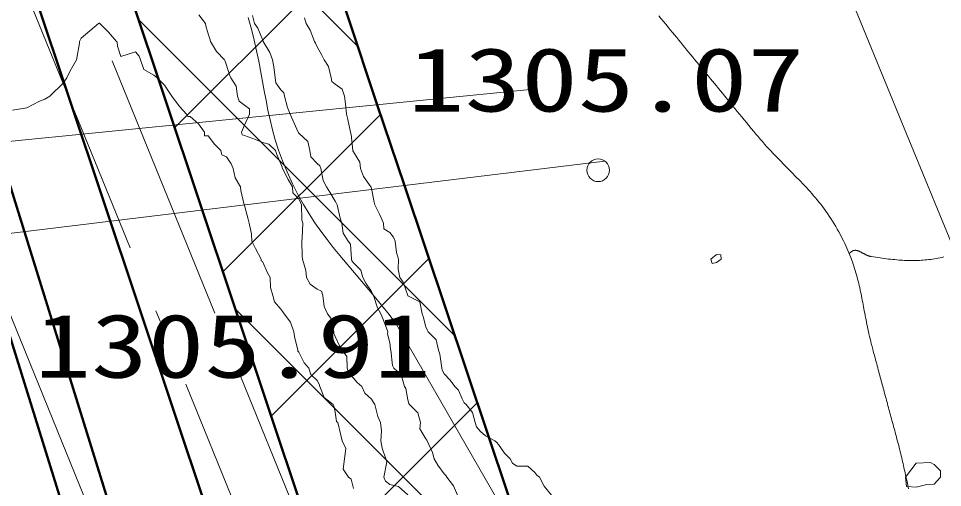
# Model space of a CAD drawing. Units: millimetres at full size, sheet at 1:500; details may follow other scales. Extents: x -209175 to 420500, y 0 to 351151.
# Drawn here: x 84020 to 94203, y 99216 to 104385 of the extents above; entities that cross this region are included whole.
import ezdxf
from ezdxf.enums import TextEntityAlignment as Align

# ---------------------------------------------------------------- set-up
doc = ezdxf.new("R2010")
doc.units = ezdxf.units.MM
doc.header["$LTSCALE"] = 500
doc.linetypes.add('USER1', pattern=[9.25, 6, -1.5, 0.25, -1.5])
doc.linetypes.add('USER3', pattern=[7.5, 6, -1.5])
for name, color, linetype, lineweight in [('D-BGD', 7, 'Continuous', 13), ('D-BGD-LWCN', 8, 'Continuous', 13), ('D-BGD-TXT', 7, 'Continuous', 13), ('D-BMK', 2, 'USER1', 13), ('D-BMK-HTXT', 7, 'Continuous', 13), ('D-BYP-STR2', 4, 'Continuous', 13), ('D-BYP-STR3', 3, 'Continuous', 13), ('D-BYP-STR4', 1, 'Continuous', 50), ('D-STR', 1, 'Continuous', 13), ('サーフェス_コンタ作成', 33, 'Continuous', 13)]:
    doc.layers.add(name, color=color, linetype=linetype, lineweight=lineweight)
doc.styles.add('ＭＳ ゴシック', font='')
doc.styles.get('ＭＳ ゴシック').set_extended_font_data('MS Gothic')

msp = doc.modelspace()

# ---------------------------------------------------------------- linework, layer by layer
at = {"layer": 'D-BGD'}
msp.add_circle((90408.7, 102712.9), 125, dxfattribs=at)
at = {"layer": 'D-BGD-LWCN'}
msp.add_lwpolyline([(94219.3, 101757.8), (94198, 101753), (94176.9, 101748.5), (94155.9, 101744.4), (94135, 101740.5), (94114.2, 101737), (94093.5, 101733.8), (94072.9, 101730.9), (94052.3, 101728.3), (94031.8, 101726), (94011.4, 101724), (93990.9, 101722.3), (93970.5, 101720.8), (93950, 101719.7), (93929.5, 101718.8), (93909, 101718.1), (93888.4, 101717.7), (93867.7, 101717.6), (93847, 101717.8), (93826.2, 101718.1), (93805.2, 101718.7), (93784.1, 101719.6), (93762.9, 101720.7), (93741.5, 101722), (93719.9, 101723.5), (93698.1, 101725.3), (93676.2, 101727.3), (93654, 101729.4), (93631.5, 101731.8), (93608.9, 101734.4), (93585.9, 101737.1), (93562.7, 101740.1), (93539.2, 101743.2), (93515.4, 101746.5), (93491.2, 101750), (93466.7, 101753.7), (93441.9, 101757.5), (93416.7, 101761.5), (93411.2, 101762.4), (93405.7, 101763.6), (93400.3, 101765), (93395, 101766.5), (93389.7, 101768.2), (93384.5, 101770.1), (93379.2, 101772.1), (93374.1, 101774.2), (93369, 101776.4), (93363.9, 101778.7), (93358.9, 101781.1), (93353.9, 101783.5), (93348.9, 101786.1), (93344, 101788.6), (93339.1, 101791.2), (93334.3, 101793.8), (93329.5, 101796.5), (93324.7, 101799.1), (93320, 101801.7), (93315.3, 101804.2), (93310.6, 101806.7), (93306, 101809.2), (93301.3, 101811.6), (93296.8, 101813.9), (93292.2, 101816.1), (93287.7, 101818.2), (93283.2, 101820.2), (93278.7, 101822), (93274.3, 101823.7), (93269.9, 101825.3), (93265.5, 101826.6), (93261.1, 101827.8), (93256.7, 101828.8), (93252.4, 101829.5), (93248.1, 101830.1), (93243.8, 101830.4), (93239.5, 101830.4), (93235.2, 101830.2), (93231, 101829.8), (93226.7, 101829), (93222.5, 101827.9), (93218.3, 101826.5), (93214.1, 101824.8), (93209.9, 101822.8), (93205.7, 101820.4), (93201.6, 101817.6), (93197.4, 101814.4), (93193.3, 101810.9), (93192.8, 101810.5), (93192.3, 101810.1), (93191.9, 101809.7), (93191.4, 101809.3), (93191, 101808.9), (93190.5, 101808.5), (93190.1, 101808.1), (93189.6, 101807.7), (93189.2, 101807.3), (93188.8, 101807), (93188.4, 101806.6), (93187.9, 101806.2), (93187.5, 101805.9), (93187.1, 101805.5), (93186.7, 101805.1), (93186.3, 101804.8), (93185.9, 101804.4), (93185.5, 101804.1), (93185.1, 101803.7), (93184.8, 101803.4), (93184.4, 101803), (93184, 101802.6), (93183.6, 101802.3), (93183.3, 101801.9), (93182.9, 101801.5), (93182.6, 101801.2), (93182.2, 101800.8), (93181.9, 101800.4), (93181.5, 101800.1), (93181.2, 101799.7), (93180.9, 101799.3), (93180.5, 101798.9), (93180.2, 101798.5), (93179.9, 101798.1), (93179.6, 101797.7), (93179.3, 101797.3), (93179, 101796.8), (93178.7, 101796.4), (93178.4, 101796), (93178.1, 101795.5), (93177.8, 101795), (93177.5, 101794.6), (93177.2, 101794.1), (93177, 101793.6), (93176.7, 101793.1), (93176.4, 101792.6), (93176.2, 101792.1), (93175.9, 101791.5)], dxfattribs=at)
at = {"layer": 'D-BMK'}
for p, q in [((86195.9, 121682.2), (93781.7, 103176.7)), ((93781.7, 103176.7), (101367.6, 84671.1))]:
    msp.add_line(p, q, dxfattribs=at)
at = {"layer": 'D-BMK-HTXT'}
for p, q in [((89695.1, 103606.6), (80027.8, 102645.1)), ((90483.5, 102813), (80148.2, 101555.8))]:
    msp.add_line(p, q, dxfattribs=at)
at = {"layer": 'D-BYP-STR2'}
for points in [[(89930.8, 97980.2), (88186.7, 101012.5), (88103.9, 101122.2), (88022.2, 101226), (87941.8, 101324.6), (87742.4, 101559.9), (87561.1, 101773.9), (87489.9, 101861), (87420.6, 101949.4), (87353.2, 102039.9), (87287.5, 102133.7), (87223.6, 102231.8), (87161.3, 102335.6), (87100.3, 102446.1), (87040.3, 102564.8), (86980.6, 102694.9), (86929.9, 102818.1), (86887, 102935.7), (86850.6, 103048.9), (86819.6, 103158.9), (86793, 103266.8), (86769.7, 103373.4), (86748.8, 103479.8), (86729.5, 103586.7), (86667.8, 103913.6), (86644.4, 104028), (86618.5, 104146.5), (86587.4, 104268.3), (86551.8, 104395.8)], [(91077.4, 104414.3), (91103.2, 104382.8), (91128.7, 104351.8), (91153.7, 104321.4), (91178.3, 104291.3), (91202.6, 104261.7), (91226.5, 104232.5), (91250.1, 104203.7), (91273.5, 104175.3), (91296.5, 104147.2), (91319.3, 104119.4), (91341.9, 104091.8), (91364.3, 104064.6), (91386.5, 104037.5), (91408.5, 104010.7), (91430.4, 103984), (91452.1, 103957.5), (91473.7, 103931.2), (91495.3, 103904.9), (91516.8, 103878.7), (91538.2, 103852.6), (91559.6, 103826.4), (91581.1, 103800.3), (91602.5, 103774.2), (91624, 103748), (91645.5, 103721.7), (91667.2, 103695.3), (91688.9, 103668.8), (91710.8, 103642.2), (91732.8, 103615.3), (91755, 103588.3), (91777.3, 103561), (91799.9, 103533.5), (91822.7, 103505.7), (91845.8, 103477.6), (91869.1, 103449.1), (91892.8, 103420.3), (91916.7, 103391.2), (91941, 103361.6), (91965.6, 103331.5), (91990.6, 103301), (92016, 103270.1), (92041.8, 103238.6), (92068.1, 103206.5), (92094.8, 103174), (92122.1, 103140.8), (92146.2, 103111.7), (92170.1, 103083.3), (92194, 103055.6), (92217.6, 103028.5), (92241.2, 103002), (92264.6, 102976), (92287.9, 102950.6), (92311, 102925.7), (92334, 102901.3), (92356.9, 102877.3), (92379.6, 102853.6), (92402.2, 102830.3), (92424.6, 102807.4), (92446.9, 102784.7), (92469, 102762.3), (92491, 102740.1), (92512.8, 102718), (92534.5, 102696.2), (92556, 102674.4), (92577.4, 102652.7), (92598.7, 102631), (92619.7, 102609.4), (92640.7, 102587.7), (92661.5, 102565.9), (92682.1, 102544.1), (92702.6, 102522.1), (92722.9, 102499.9), (92743, 102477.6), (92763, 102455), (92782.9, 102432.1), (92802.6, 102409), (92822.1, 102385.4), (92841.4, 102361.5), (92860.6, 102337.2), (92879.7, 102312.5), (92898.6, 102287.2), (92917.3, 102261.5), (92935.8, 102235.2), (92954.2, 102208.3), (92972.4, 102180.7), (92990.5, 102152.5), (93008.3, 102123.7), (93026, 102094.1), (93043.6, 102063.7), (93060.9, 102032.6), (93078.1, 102000.6), (93095.2, 101967.7), (93112, 101934), (93125, 101907.1), (93137.4, 101880.5), (93149.2, 101854.3), (93160.5, 101828.4), (93171.3, 101802.8), (93181.6, 101777.5), (93191.4, 101752.4), (93200.8, 101727.6), (93209.7, 101703.1), (93218.2, 101678.7), (93226.3, 101654.5), (93234.1, 101630.5), (93241.5, 101606.7), (93248.5, 101583), (93255.3, 101559.4), (93261.7, 101535.9), (93267.9, 101512.6), (93273.9, 101489.3), (93279.6, 101466.1), (93285, 101442.9), (93290.3, 101419.7), (93295.4, 101396.6), (93300.4, 101373.4), (93305.2, 101350.2), (93310, 101327), (93314.6, 101303.7), (93319.2, 101280.3), (93323.7, 101256.9), (93328.1, 101233.3), (93332.6, 101209.6), (93337.1, 101185.8), (93341.5, 101161.8), (93346.1, 101137.6), (93350.7, 101113.2), (93355.4, 101088.6), (93360.2, 101063.8), (93365.1, 101038.8), (93370.2, 101013.5), (93375.5, 100987.9), (93380.9, 100962), (93386.6, 100935.7), (93392.4, 100909.2), (93398.6, 100882.3), (93405, 100855.1), (93411.6, 100827.4), (93418.6, 100799.4), (93426, 100771), (93433.6, 100742.1), (93440.3, 100717.5), (93446.8, 100693.4), (93453.2, 100669.6), (93459.5, 100646.3), (93465.7, 100623.4), (93471.8, 100600.8), (93477.8, 100578.5), (93483.7, 100556.6), (93489.5, 100535), (93495.3, 100513.6), (93501, 100492.6), (93506.6, 100471.7), (93512.2, 100451.1), (93517.7, 100430.7), (93523.1, 100410.5), (93528.5, 100390.5), (93533.9, 100370.6), (93539.2, 100350.9), (93544.5, 100331.2), (93549.8, 100311.7), (93555, 100292.2), (93560.3, 100272.8), (93565.5, 100253.4), (93570.7, 100234.1), (93575.9, 100214.7), (93581.2, 100195.4), (93586.4, 100175.9), (93591.7, 100156.5), (93596.9, 100136.9), (93602.2, 100117.3), (93607.6, 100097.6), (93612.9, 100077.7), (93618.3, 100057.6), (93623.8, 100037.4), (93629.3, 100017), (93634.8, 99996.4), (93640.5, 99975.6), (93646.2, 99954.5), (93651.9, 99933.2), (93657.8, 99911.6), (93663.7, 99889.6), (93669.7, 99867.4), (93675.8, 99844.8), (93682, 99821.8), (93688.3, 99798.5), (93694.7, 99774.8), (93701.2, 99750.6), (93707.8, 99726.1), (93714.3, 99701.9), (93720.5, 99678.1), (93726.5, 99654.8), (93732.3, 99631.7), (93738, 99609), (93743.4, 99586.7), (93748.7, 99564.6), (93753.8, 99542.9), (93758.8, 99521.4), (93763.7, 99500.2), (93768.5, 99479.2), (93773.1, 99458.5), (93777.7, 99437.9), (93782.2, 99417.6), (93786.6, 99397.5), (93791, 99377.5), (93795.3, 99357.6), (93799.6, 99337.9), (93803.9, 99318.4), (93808.2, 99298.9), (93812.4, 99279.5), (93816.8, 99260.1), (93821.1, 99240.8), (93825.5, 99221.6), (93830, 99202.4)]]:
    msp.add_lwpolyline(points, dxfattribs=at)
at = {"layer": 'D-BYP-STR3', "lineweight": 50}
for p, q in [((91861.5, 84879.5), (79622.1, 121489.2)), ((90932.5, 84504.3), (78679.7, 121154.4))]:
    msp.add_line(p, q, dxfattribs=at)
at = {"layer": 'D-BYP-STR3'}
for p, q in [((87756.8, 104081.8), (84278.7, 107560.6)), ((85742.2, 103183.1), (87478.8, 104919.3)), ((88832.1, 100884.6), (85344.4, 104373.2)), ((86273.7, 101593.4), (88008.2, 103327.5)), ((86805.2, 100003.7), (88544.6, 101742.7)), ((89899.8, 97695), (86410, 101185.7)), ((87336.6, 98414), (89076.9, 100153.8))]:
    msp.add_line(p, q, dxfattribs=at)
at = {"layer": 'D-BYP-STR3', "lineweight": 50}
msp.add_lwpolyline([(16942.4, 201264.7), (24296.7, 196093.6), (33387.7, 189224.9), (48601.1, 175216.4), (56937.4, 165720.6), (61836.5, 159325.5), (67327.2, 150902.5), (72843, 141814.6), (75955.2, 135421.4), (79689.7, 127384.7), (80759.3, 124794.4), (81470, 122985.5), (83437.9, 117185.2), (86009.8, 109345.5), (87971.4, 103435.1), (88276, 102544.5), (89877.2, 97765), (91674.9, 92202.5), (93794.7, 85660.3)], dxfattribs=at)
at = {"layer": 'D-BYP-STR4'}
for p, q in [((89698.8, 84006), (81042.9, 111806.1)), ((89235.2, 83818.8), (80548.9, 111728.6))]:
    msp.add_line(p, q, dxfattribs=at)
at = {"layer": 'D-STR', "linetype": 'USER1'}
msp.add_line((77144.2, 121771.7), (103723, 56484.3), dxfattribs=at)
at = {"layer": 'D-STR', "linetype": 'USER3'}
msp.add_line((77981.3, 121282.5), (104113.6, 57116.3), dxfattribs=at)
at = {"layer": 'D-STR'}
msp.add_line((75854.1, 120953.6), (102188, 56276.9), dxfattribs=at)
at = {"layer": 'サーフェス_コンタ作成'}
for points in [[(86006.8, 104426.8), (86079.9, 104331), (86086, 104306), (86111, 104216.2), (86131.8, 104151.8), (86137.1, 104131), (86201.2, 104021.2), (86290.2, 103931), (86296.4, 103916.4), (86311, 103871.8), (86345.1, 103765.1), (86359.2, 103731), (86419.4, 103639.4), (86434.1, 103531), (86453.8, 103473.8), (86511, 103431.4), (86567.8, 103387.8), (86567, 103331), (86511, 103208.6), (86478.5, 103131), (86483.7, 103103.7), (86511, 103096.6), (86633, 103053), (86711, 103017.1), (86781, 103001), (86853.4, 102931), (86865.7, 102885.7), (86911, 102782.9), (86926.1, 102746.1), (86928.6, 102731), (86990.9, 102610.9), (87041, 102531), (87043.1, 102463.1), (87111, 102396.7), (87131.1, 102351.1), (87139.9, 102331), (87142.7, 102162.7), (87155.5, 102131), (87145.1, 101965.1), (87144.2, 101931), (87146.9, 101766.9), (87151.8, 101731), (87186.4, 101606.4), (87193.3, 101531), (87235.9, 101455.9), (87311, 101402.4), (87359, 101379), (87375.5, 101331), (87390.8, 101210.8), (87427.2, 101131), (87463.4, 101083.4), (87494.3, 100931), (87493.7, 100913.7), (87511, 100878.9), (87558.7, 100778.7), (87586.1, 100731), (87640, 100660), (87641.6, 100531), (87656, 100476), (87711, 100420), (87754.2, 100374.2), (87805, 100331), (87836.9, 100256.9), (87911, 100191.1), (87933.5, 100153.5), (87948.7, 100131), (87978.9, 99998.9), (88009, 99931), (88020.1, 99840.1), (88011.7, 99731), (88028.5, 99648.5), (88067.1, 99531), (88078.1, 99498.1), (88047.7, 99331), (88066.5, 99286.5), (88111, 99247.8), (88207.1, 99227.1), (88311, 99136.9)], [(86598.6, 104418.6), (86620.5, 104331), (86657, 104277), (86711, 104154.3), (86717.8, 104137.8), (86718.3, 104131), (86789.7, 104009.7), (86820.3, 103931), (86834, 103854), (86847.5, 103731), (86854.8, 103674.8), (86911, 103599), (86944.3, 103564.3), (86952.9, 103531), (86985.9, 103405.9), (87013.2, 103331), (87044.8, 103264.8), (87101.4, 103131), (87106.9, 103126.9), (87111, 103122.3), (87208.2, 103028.2), (87232.5, 102931), (87242.4, 102862.4), (87311, 102788.2), (87342.1, 102762.1), (87352.7, 102731), (87379.1, 102599.1), (87413, 102531), (87452.9, 102472.9), (87511, 102370.7), (87524.6, 102344.6), (87530.7, 102331), (87565.5, 102185.5), (87584.8, 102131), (87598.2, 102018.2), (87653.5, 101931), (87679.1, 101899.1), (87691.9, 101731), (87694.3, 101714.3), (87711, 101693), (87792.8, 101612.8), (87815, 101531), (87846.9, 101466.9), (87911, 101377.2), (87925.3, 101345.3), (87933.9, 101331), (87975, 101195), (88013.2, 101131), (88042.3, 101062.3), (88091.4, 100931), (88088.7, 100908.7), (88111, 100811), (88120.3, 100740.3), (88124.8, 100731), (88141.6, 100561.6), (88157.1, 100531), (88238.5, 100458.5), (88274.5, 100331), (88287.6, 100307.6), (88311, 100183.9), (88323.7, 100143.7), (88328.3, 100131), (88420.3, 100040.3), (88451.8, 99931), (88443.3, 99863.3), (88511, 99753.8), (88518.6, 99738.6), (88524, 99731), (88582.9, 99602.9), (88601.6, 99531), (88641.5, 99461.5), (88711, 99366.9), (88729.5, 99349.5), (88741.9, 99331), (88815.6, 99235.6), (88858.3, 99131)], [(89892.8, 99131), (89812, 99232), (89760.2, 99331), (89731.8, 99351.8), (89711, 99382.6), (89632.4, 99452.4), (89511, 99451.3), (89463, 99483), (89438.7, 99531), (89375.3, 99595.3), (89311, 99689.1), (89291.3, 99711.3), (89270.6, 99731), (89165.2, 99785.2), (89111, 99832.8), (89066.6, 99886.6), (89053.9, 99931), (89022.1, 100042.1), (88953.3, 100131), (88930.7, 100150.7), (88911, 100192.6), (88868, 100288), (88827.5, 100331), (88778.5, 100398.5), (88711, 100470.6), (88690.3, 100510.3), (88685.5, 100531), (88664.6, 100684.6), (88649.1, 100731), (88623.6, 100843.6), (88535.9, 100931), (88526.9, 100946.9), (88511, 100987.9), (88480, 101100), (88468.3, 101131), (88441.5, 101261.5), (88311, 101329.6), (88310.5, 101330.5), (88310.3, 101331), (88259.4, 101479.4), (88223.1, 101531), (88203.3, 101623.3), (88206.8, 101731), (88185.5, 101805.5), (88170.1, 101931), (88154, 101974), (88111, 102026.9), (88047.9, 102067.9), (88042.4, 102131), (88002.7, 102222.7), (87948.1, 102331), (87941.7, 102361.7), (87911, 102511.9), (87907.1, 102527.1), (87904.7, 102531), (87822.7, 102642.7), (87790.6, 102731), (87782.9, 102802.9), (87711, 102916.4), (87706.5, 102926.5), (87704.8, 102931), (87687.4, 103107.4), (87677.7, 103131), (87651.1, 103271.1), (87636.2, 103331), (87624.4, 103444.4), (87611.9, 103531), (87587.1, 103607.1), (87511, 103662.2), (87472.7, 103692.7), (87465.9, 103731), (87435.2, 103855.2), (87388.6, 103931), (87361.8, 103981.8), (87311, 104072.6), (87292.3, 104112.3), (87284.2, 104131), (87235.8, 104255.8), (87191, 104331), (87172, 104392)], [(83954.8, 103374.8), (84111, 103401.1), (84253.1, 103473.1), (84311, 103494.9), (84364.7, 103531), (84511, 103673.9), (84551.7, 103731), (84588.4, 103808.4), (84660.3, 103931), (84691.6, 104111.6), (84694.1, 104131), (84711, 104167.4), (84903.9, 104331), (84911, 104333.4), (84913.3, 104333.3), (84916.6, 104331), (85013.8, 104233.8), (85100.7, 104131), (85106.2, 104126.2), (85111, 104081), (85147.4, 103967.4), (85311, 104018.5), (85351.4, 103971.4), (85366.3, 103931), (85403.2, 103823.2), (85511, 103761.8), (85527.9, 103747.9), (85548, 103731), (85630.3, 103650.3), (85711, 103531), (85794.8, 103414.8), (85870.5, 103331), (85885, 103305), (85911, 103305.2), (86005.7, 103225.7), (86068.5, 103131), (86072, 103092), (86111, 103091.5), (86181.6, 103001.6), (86249.5, 102931), (86262.3, 102882.3), (86311, 102861), (86364.7, 102784.7), (86384.8, 102731), (86407.8, 102627.8), (86467.8, 102531), (86469, 102489), (86508.7, 102331), (86509.4, 102329.4), (86511, 102326), (86552.4, 102172.4), (86563.3, 102131), (86587.8, 102007.8), (86593, 101931), (86631.7, 101851.7), (86693.4, 101731), (86695.9, 101715.9), (86711, 101708.9), (86763.1, 101583.1), (86794.4, 101531), (86799.4, 101419.4), (86824.9, 101331), (86843.4, 101263.4), (86911, 101183.3), (86932.8, 101152.8), (86949.1, 101131), (87017.1, 101037.1), (87053.1, 100931), (87061.4, 100881.4), (87098.2, 100731), (87099.8, 100719.8), (87111, 100708.5), (87168.6, 100588.6), (87219.3, 100531), (87243, 100463), (87311, 100394), (87335, 100355), (87341.2, 100331), (87387.5, 100207.5), (87489.5, 100131), (87496.2, 100116.2), (87511, 100048.2), (87524.6, 99944.6), (87541.2, 99931), (87572.4, 99792.4), (87588.9, 99731), (87627.9, 99647.9), (87614.3, 99531), (87598.3, 99418.3), (87658.1, 99331), (87687.2, 99307.2), (87711, 99206.2)]]:
    msp.add_lwpolyline(points, dxfattribs=at)
for points in [[(91651, 101731), (91711, 101783.2), (91760, 101780), (91764.9, 101731), (91711, 101695.2), (91664.8, 101684.8)], [(93795, 99331), (93911, 99484.7), (94071.9, 99491.9), (94111, 99470.9), (94179.4, 99399.4), (94180.7, 99331), (94111, 99253.5), (94029.9, 99249.9), (93911, 99221.8), (93805.7, 99225.7)]]:
    msp.add_lwpolyline(points, close=True, dxfattribs=at)

# ---------------------------------------------------------------- texts
at = {"layer": 'D-BGD-TXT', "style": 'ＭＳ ゴシック', "width": 1.3}
for s, p in [('1305.07', (88313.1, 104064.8)), ('1305.91', (84198.5, 101131.1))]:
    msp.add_text(s, height=705, rotation=359.993, dxfattribs=at).set_placement(p, align=Align.TOP_LEFT)

doc.saveas('drawing.dxf')
